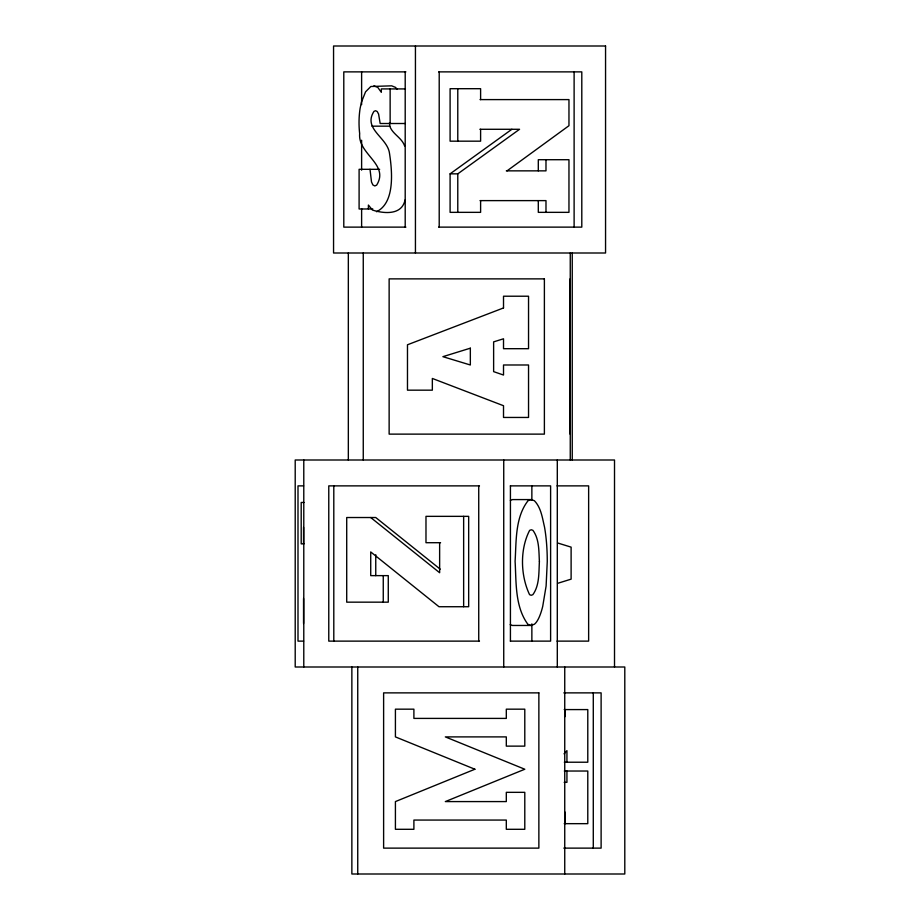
<?xml version="1.0" encoding="UTF-8"?>
<svg xmlns="http://www.w3.org/2000/svg" width="920" height="920" viewBox="0 0 920 920"><rect width="100%" height="100%" fill="white"/><g stroke="black" fill="none" stroke-linecap="round" stroke-linejoin="round"><path stroke-width="1.38" d="M405.041 199.996C401.867 215.418 383.962 213.681 372.45 210.059L368.402 205.068L368.402 208.978M564.04 753.825L566.938 750.662L566.938 762.22M507.035 170.855L568.962 125.706L568.962 99.601L480.056 99.601M480.608 200.617L480.608 212.347L450.098 212.347L450.098 173.845L511.876 129.283M450.098 173.845L457.78 173.845L519.558 129.283L479.895 129.283M510.22 624.657L512.452 625.462L531.197 625.462L534.405 624.231A61.318 15.87 90 0 0 542.731 606.337L546.112 585.971L547.262 561.614A60.858 15.755 -90 0 0 544.514 527.034C542.351 517.983 541.144 507.713 534.393 500.721L531.277 499.583L512.532 499.583L510.37 500.33M531.277 499.583L528.045 500.71C515.016 517.511 516.384 541.052 515.096 561.28C516.327 582.291 514.832 606.51 527.85 624.255L531.197 625.462M557.566 583.349L571.113 579.151L571.113 547.135L557.566 542.961M376.522 211.726C395.324 202.676 392.127 170.648 389.516 153.479C387.596 137.482 362.664 129.133 373.934 111.412L375.544 110.699L377.223 111.527L378.58 114.022L380.178 123.51L405.225 123.51M397.026 89.378L395.611 87.423L391.69 85.836L370.829 86.503L365.55 91.85L361.422 102.189L360.099 108.491A38.145 15.088 -90 0 0 359.674 133.607C357.696 154.284 389.666 164.312 376.625 185.15L374.785 185.943L372.899 184.954L371.507 181.999L370.012 169.314M405.892 71.875L343.792 71.875L343.792 227.125L405.892 227.125M438.656 71.875L581.797 71.875L581.797 227.125L438.656 227.125M405.444 88.918L381.328 88.918L381.328 92.322L377.798 87.423L373.865 85.836M371.967 126.166L389.792 126.166C392.483 134.194 401.844 137.678 404.616 145.923M379.649 169.314L359.099 169.314L359.099 208.978L372.807 208.978M506.31 170.855L545.985 170.855L545.985 159.712M480.044 200.617L545.985 200.617L545.985 212.347M303.589 485.875L297.999 485.875L297.999 641.125L303.589 641.125M479.469 485.875L328.773 485.875L328.773 641.125L479.469 641.125M510.335 485.875L550.608 485.875L550.608 641.125L510.335 641.125M557.014 485.875L588.639 485.875L588.639 641.125L557.014 641.125M303.957 502.469L301.197 502.469L301.197 543.87L303.957 543.87M440.565 542.708L425.983 542.708L425.983 516.35L468.671 516.35L468.671 606.728L438.989 606.728L370.725 551.942L370.725 575.632L388.274 575.632L388.274 602.163L346.714 602.163L346.714 517.523L375.751 517.523L440.209 569.169M563.81 692.875L601.116 692.875L601.116 848.125L563.81 848.125M564.213 709.584L587.788 709.584L587.788 762.22L564.328 762.22M564.328 771.029L587.788 771.029L587.788 823.664L564.213 823.664M564.178 782.333L566.938 782.333L566.938 771.029M370.725 517.523L439.633 572.723L439.633 542.708M389.471 122.728L389.792 126.166M614.514 667L614.514 460L295.205 460L295.205 667L624.795 667L624.795 874L351.865 874L351.865 667M593.285 692.875L593.285 848.125M574.115 71.875L574.115 227.125M572.251 253L572.251 460M570.262 253L570.262 460M570.043 278.875L570.043 434.125M564.891 709.584L564.891 716.737M564.891 811.934L564.891 823.664M564.742 667L564.742 874M557.301 460L557.301 667M538.303 170.855L538.303 159.712L568.962 159.712L568.962 212.347L538.303 212.347L538.303 200.617M531.863 485.875L531.863 500.25M531.863 623.875L531.863 641.125M510.428 485.875L510.428 641.125M503.734 460L503.734 667M480.608 99.601L480.608 88.699L450.098 88.699L450.098 141.174L480.608 141.174L480.608 129.283M478.733 485.875L478.733 641.125M463.645 516.35L463.645 606.728M457.78 88.699L457.78 141.174M457.78 173.845L457.78 212.347M439.208 71.875L439.208 227.125M415.437 46L415.437 253M405.202 71.875L405.202 227.125M390.137 88.918L390.137 123.51M383.26 575.632L383.26 602.163M375.751 554.726L375.751 575.632M363.262 253L363.262 460M361.617 71.875L361.617 104.638M361.617 140.242L361.617 170.154M361.617 208.61L361.617 227.125M357.742 667L357.742 874M348.335 253L348.335 460M333.799 485.875L333.799 641.125M303.784 460L303.784 667M303.554 527.321L303.554 543.87M303.554 598.494L303.554 623.53M539.396 561.614C538.729 572.631 539.615 585.327 532.852 594.676L531.197 595.286L529.575 594.665C520.467 575.506 519.788 549.297 529.644 530.346L531.323 529.77L532.933 530.346C539.396 539.154 538.786 551.16 539.396 561.614M474.892 769.235L395.416 801.584L395.416 829.299L413.897 829.299L413.897 820.065L506.31 820.065L506.31 829.299L524.791 829.299L524.791 792.338L506.31 792.338L506.31 801.584L445.326 801.584L524.791 769.235L445.326 736.897L506.31 736.897L506.31 746.131L524.791 746.131L524.791 709.17L506.31 709.17L506.31 718.405L413.897 718.405L413.897 709.17L395.416 709.17L395.416 736.897L474.892 769.235M503.516 307.947L407.479 344.781L407.479 390.172L432.342 390.172L432.342 378.453L503.516 405.72L503.516 417.45L528.54 417.45L528.54 364.987L503.516 364.987L503.516 375.038L493.626 371.634L493.626 341.872L503.516 338.79L503.516 348.691L528.54 348.691L528.54 296.217L503.516 296.217L503.516 307.947M470.338 348.185L442.899 356.672L470.338 364.987L470.338 348.185M605.556 46L333.558 46L333.558 253L605.556 253L605.556 46M544.387 278.875L389.137 278.875L389.137 434.125L544.387 434.125L544.387 278.875M538.867 692.875L383.617 692.875L383.617 848.125L538.867 848.125L538.867 692.875"/></g></svg>
